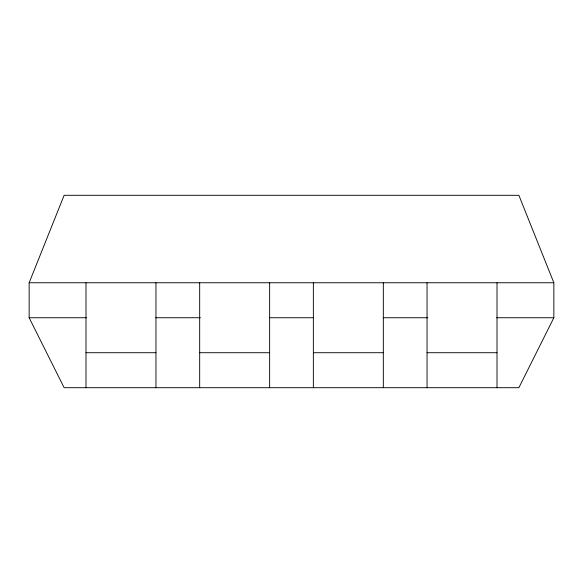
<?xml version="1.0" encoding="UTF-8"?>
<svg xmlns="http://www.w3.org/2000/svg" width="583" height="583" viewBox="0 0 583 583"><rect width="100%" height="100%" fill="white"/><g stroke="black" fill="none" stroke-linecap="round" stroke-linejoin="round"><path stroke-width="0.87" d="M29.15 282.755L64.13 195.305L518.87 195.305L553.85 282.755L553.85 317.735L518.87 387.695L64.13 387.695L29.15 317.735L29.15 282.755L553.85 282.755M29.15 317.735L86.539 317.735M155.77 317.735L200.406 317.735M269.637 317.735L313.363 317.735M383.322 317.735L427.769 317.735M496.709 317.735L553.85 317.735M85.993 352.715L155.953 352.715M199.678 352.715L269.637 352.715M313.363 352.715L383.322 352.715M427.048 352.715L497.007 352.715M497.007 282.755L497.007 387.695M427.048 282.755L427.048 387.695M383.322 282.755L383.322 387.695M313.363 282.755L313.363 387.695M269.637 282.755L269.637 387.695M199.678 282.755L199.678 387.695M155.953 282.755L155.953 387.695M85.993 282.755L85.993 387.695"/></g></svg>
